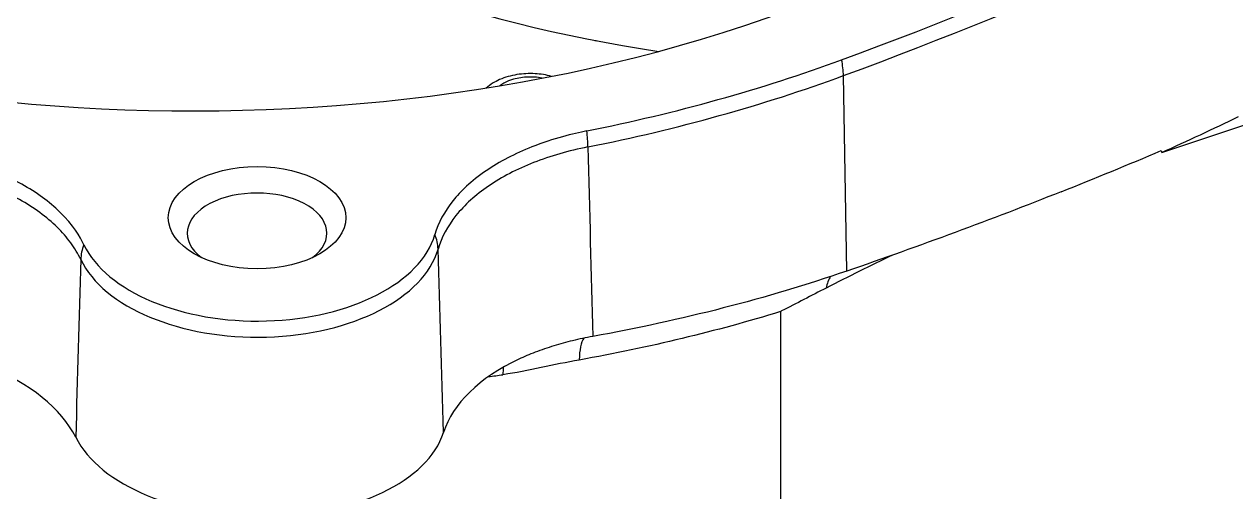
# Model space of a CAD drawing. Header units: millimetres. Extents: x 0 to 7722, y 0 to 5460.
# Drawn here: x 4768.97 to 4800.92, y 3623.41 to 3635.74 of the extents above; entities that cross this region are included whole.
import ezdxf

# ---------------------------------------------------------------- set-up
doc = ezdxf.new("R2010")
doc.units = ezdxf.units.MM
doc.header["$LTSCALE"] = 5
doc.layers.get('0').update_dxf_attribs({"linetype": 'CONTINUOUS'})

# ---------------------------------------------------------------- blocks, each defined once
blk = doc.blocks.new('RWFWFWEWEFWEFWEF')
for p, q in [((280.161, -5.034), (280.073, 0.12)), ((288.466, -1.907), (290.793, -1.133)), ((288.456, -1.854), (288.466, -1.907)), ((278.413, -6.102), (278.413, -18.86))]:
    blk.add_line(p, q)
for centre, major_axis, ratio, start_param, end_param in [((262.913, 15.934), (-29.077, 0), 0.575862, 5.643961, 8.423393), ((224.295, 50.674), (103.373, 0), 0.575862, 5.2818, 5.643961), ((224.295, 50.298), (-103.459, 0), 0.575862, 2.140208, 2.502368), ((281.782, 15.209), (25.94, 0), 0.575862, 3.84721, 4.456107), ((273.779, 1.455), (0.75, 0), 0.575862, 4.359274, 4.418874), ((262.913, 15.934), (31.743, 0), 0.575862, 5.046026, 5.2818), ((279.265, 0.815), (-0.519, 1.407), 0.440769, 4.042061, 4.355718), ((271.816, -0.493), (-1, 0), 0.575862, 4.390354, 5.639443), ((262.913, 15.557), (-31.829, 0), 0.575862, 1.904433, 2.140208), ((224.295, 44.952), (103.63, 0), 0.575862, 5.380161, 5.405338), ((272.845, -0.977), (-0.294, 1.471), 0.267732, 4.097964, 4.411621), ((224.345, 44.774), (103.629, -2.288), 0.560536, 5.359677, 5.391735), ((262.913, -3.563), (30.998, -0.652), 0.561286, 3.153568, 5.247793), ((264.612, -4.035), (1.84, 0), 0.575862, 5.630669, 10.077294), ((269.996, -6.061), (4.25, 0), 0.575798, 1.612005, 1.612016), ((264.622, -3.621), (-4.743, 0), 0.575862, 0.266076, 2.976077), ((267.906, -4.345), (1.441, -0.418), 0.806374, 0.255959, 0.569616), ((261.41, -4.534), (-1.356, -0.642), 0.788778, 5.586065, 5.899722), ((264.622, -3.997), (-4.829, 0), 0.575862, 0.266076, 2.976077), ((280.404, -6.446), (-0.487, 1.419), 0.454484, 0.335509, 0.679681), ((273.6, -8.194), (-0.266, 1.476), 0.282245, 0.2935, 0.935347), ((254.056, -10.238), (5.998, -0.134), 0.560532, 0.287016, 0.97346), ((275.442, -9.963), (-6.004, 0.134), 0.560046, 5.437543, 6.121486), ((271.489, -8.599), (-0.205, 1.486), 0.228769, 0.775019, 0.944242), ((262.913, 9.108), (30.997, -0.717), 0.559786, 4.979734, 4.992366), ((264.624, -8.73), (4.98, -0.11), 0.560536, 3.428427, 6.121168)]:
    blk.add_ellipse(centre, major_axis=major_axis, ratio=ratio, start_param=start_param, end_param=end_param)
blk.add_ellipse((264.612, -3.626), major_axis=(2.34, 0), ratio=0.575862)
for points, knots in [([(272.376, 0.101), (272.236, 0.139), (272.09, 0.162), (271.783, 0.179), (271.621, 0.171), (271.306, 0.12), (271.152, 0.077), (270.881, -0.042), (270.761, -0.114), (270.654, -0.207)], [6.625738, 6.625738, 6.625738, 6.625738, 6.969862, 6.969862, 7.343603, 7.343603, 7.719645, 7.719645, 8.054275, 8.054275, 8.054275, 8.054275]), ([(273.309, -1.338), (272.949, -1.41), (272.431, -1.534), (271.41, -1.937), (271.006, -2.148), (270.249, -2.663), (269.973, -2.937), (269.551, -3.461), (269.39, -3.763), (269.301, -4.071)], [0, 0, 0, 0, 0.1140069, 0.1140069, 0.2036679, 0.2036679, 0.3074058, 0.3074058, 0.4302467, 0.4302467, 0.4302467, 0.4302467]), ([(260.045, -4.339), (259.945, -4.128), (259.766, -3.821), (259.136, -3.208), (258.798, -2.961), (257.956, -2.492), (257.501, -2.315), (256.62, -2.037), (256.109, -1.924), (255.581, -1.852)], [0, 0, 0, 0, 0.1140069, 0.1140069, 0.2036679, 0.2036679, 0.3074058, 0.3074058, 0.4302467, 0.4302467, 0.4302467, 0.4302467]), ([(273.336, -1.761), (273.081, -1.811), (272.832, -1.872), (272.593, -1.94), (272.354, -2.009), (272.125, -2.087), (271.905, -2.174), (271.465, -2.346), (271.06, -2.557), (270.717, -2.792), (270.545, -2.909), (270.387, -3.033), (270.243, -3.163), (270.099, -3.293), (269.968, -3.431), (269.856, -3.572), (269.631, -3.852), (269.474, -4.147), (269.385, -4.456)], [0, 0, 0, 0, 0.125, 0.125, 0.125, 0.25, 0.25, 0.25, 0.5, 0.5, 0.5, 0.625, 0.625, 0.625, 0.75, 0.75, 0.75, 1, 1, 1, 1]), ([(259.963, -4.729), (259.892, -4.578), (259.803, -4.429), (259.699, -4.287), (259.594, -4.144), (259.474, -4.007), (259.339, -3.874), (259.067, -3.609), (258.729, -3.362), (258.345, -3.148), (258.154, -3.042), (257.95, -2.943), (257.734, -2.851), (257.519, -2.76), (257.29, -2.676), (257.055, -2.603), (256.585, -2.456), (256.087, -2.346), (255.562, -2.276)], [0, 0, 0, 0, 0.125, 0.125, 0.125, 0.25, 0.25, 0.25, 0.5, 0.5, 0.5, 0.625, 0.625, 0.625, 0.75, 0.75, 0.75, 1, 1, 1, 1]), ([(285.813, -2.943), (284.892, -3.309), (283.961, -3.667), (282.077, -4.364), (281.124, -4.704), (280.161, -5.034)], [-0.68603, -0.68603, -0.68603, -0.68603, -0.3430141, -0.3430141, 0, 0, 0, 0]), ([(278.105, -19.545), (275.188, -20.445), (271.961, -21.072), (265.432, -21.684), (262.049, -21.685), (255.523, -21.086), (252.298, -20.481), (246.382, -18.74), (243.62, -17.583), (238.875, -14.839), (236.84, -13.216), (233.768, -9.665), (232.695, -7.688), (232.046, -4.953), (231.949, -4.239), (231.922, -3.526)], [0, 0, 0, 0, 1.004464, 1.004464, 1.994241, 1.994241, 2.980189, 2.980189, 3.968256, 3.968256, 4.964003, 4.964003, 5.96166, 5.96166, 6.307423, 6.307423, 6.307423, 6.307423]), ([(280.161, -5.034), (279.112, -5.394), (278.026, -5.719), (275.787, -6.295), (274.637, -6.545), (273.462, -6.757)], [-0.7467995, -0.7467995, -0.7467995, -0.7467995, -0.3733947, -0.3733947, 0, 0, 0, 0]), ([(279.62, -5.481), (279.228, -5.682), (278.836, -5.884), (278.443, -6.086), (278.433, -6.092), (278.423, -6.097), (278.413, -6.102)], [0, 0, 0, 0, 0.001384468, 0.001384468, 0.001384468, 0.001419693, 0.001419693, 0.001419693, 0.001419693]), ([(273.462, -6.757), (273.282, -6.789), (273.106, -6.827), (272.763, -6.91), (272.598, -6.955), (272.268, -7.057), (272.104, -7.114), (271.797, -7.232), (271.654, -7.293), (271.517, -7.358)], [0, 0, 0, 0, 0.0571431, 0.0571431, 0.1130471, 0.1130471, 0.1715396, 0.1715396, 0.2261003, 0.2261003, 0.2261003, 0.2261003]), ([(273.107, -7.379), (272.775, -7.438), (272.441, -7.509), (272.106, -7.579), (271.77, -7.65), (271.433, -7.72), (271.093, -7.766)], [0, 0, 0, 0, 0.499574, 0.499574, 0.499574, 1, 1, 1, 1])]:
    blk.add_open_spline(points, degree=3, knots=knots)
for points in [[(273.336, -1.761), (273.378, -3.426), (273.42, -5.092), (273.462, -6.757)], [(269.529, -9.289), (269.481, -7.678), (269.433, -6.067), (269.385, -4.456)], [(259.963, -4.729), (259.919, -6.291), (259.874, -7.853), (259.83, -9.415)], [(281.364, -4.615), (280.787, -4.892), (280.211, -5.179), (279.62, -5.481)], [(278.413, -6.102), (276.726, -6.621), (274.949, -7.048), (273.107, -7.379)]]:
    blk.add_open_spline(points, degree=3)

msp = doc.modelspace()

# ---------------------------------------------------------------- block references
msp.add_blockref('RWFWFWEWEFWEFWEF', (4510.5, 3634.26))

doc.saveas('drawing.dxf')
